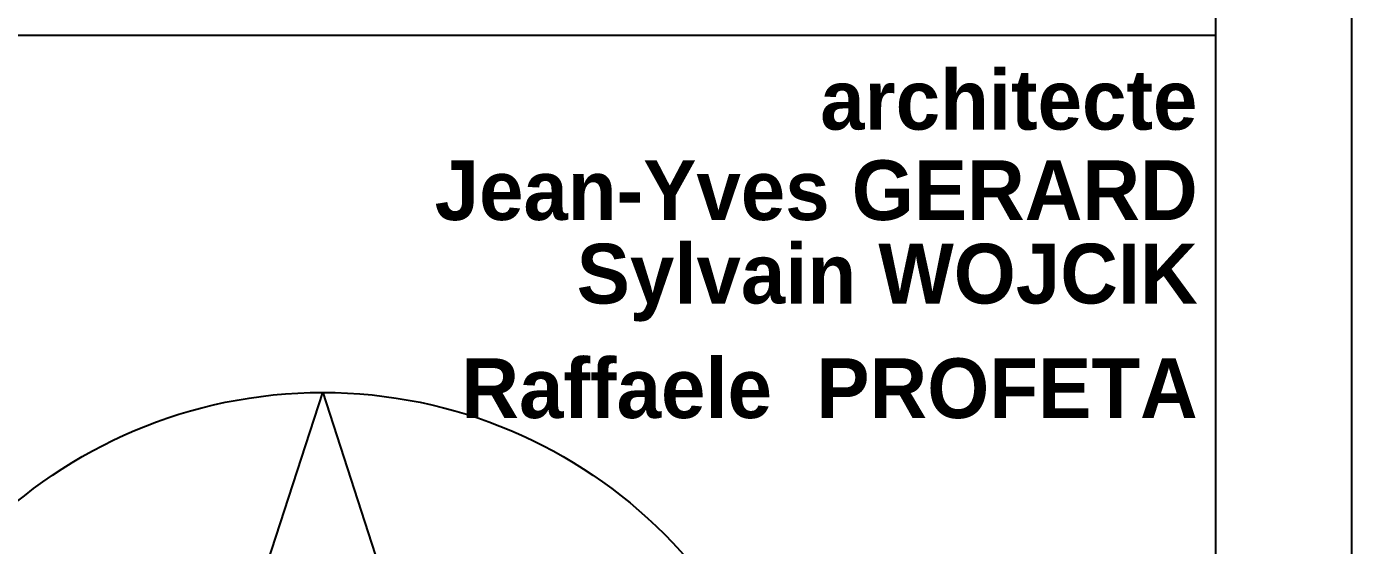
# Model space of a CAD drawing. Header units: millimetres. Extents: x -44462 to 306987, y -116160 to 12874.
# Drawn here: x -11217 to -11017.2, y -56572.4 to -56494.3 of the extents above; entities that cross this region are included whole.
import ezdxf

# ---------------------------------------------------------------- set-up
doc = ezdxf.new("R2010")
doc.units = ezdxf.units.MM
for name, color, linetype in [('AVP_TEXTES', 7, 'Continuous'), ('chassis fen.portes', 1, 'Continuous'), ('Layer1', 1, 'Continuous')]:
    doc.layers.add(name, color=color, linetype=linetype)
doc.styles.add('CENTURY GOTHIC', font='GOTHIC.TTF')
doc.styles.add('wide latin', font='', dxfattribs={"height": 10})
doc.styles.get('wide latin').set_extended_font_data('Wide Latin')

# ---------------------------------------------------------------- blocks, each defined once
blk = doc.blocks.new('PETIT CARTOUCHE_HOR')
at = {"color": 1}
for p, q in [((-2100, 1485), (-2100, 10)), ((0, 1485), (0, 0)), ((-20.52, 412.47), (-20.52, 18))]:
    blk.add_line(p, q, dxfattribs=at)
at = {"color": 254}
for p, q in [((-197.95, 226.9), (-155.12, 358.71)), ((-155.12, 358.71), (-112.3, 226.9))]:
    blk.add_line(p, q, dxfattribs=at)
at = {"layer": 'AVP_TEXTES', "color": 2, "linetype": 'Continuous'}
blk.add_line((-20.52, 412.47), (-223.46, 412.47), dxfattribs=at)
at = {"layer": 'chassis fen.portes', "color": 2, "linetype": 'Continuous'}
blk.add_line((-20.52, 1465.65), (-20.52, 412.47), dxfattribs=at)
at = {"layer": 'chassis fen.portes', "color": 1, "linetype": 'Continuous'}
blk.add_line((-2100, 1420), (-2100, 0), dxfattribs=at)
at = {"layer": 'Layer1', "color": 254}
blk.add_circle((-155.12, 285.85), 72.86, dxfattribs=at)
at = {"style": 'CENTURY GOTHIC'}
for tag, p, height in [('DATE', (-210.16, 171.36), 20), ('DOSSIERN°', (-210.16, 111.51), 20), ('COMMENTAIRE', (-210.16, 95.35), 12), ('COMMENTAIRESUITE', (-210.16, 79.7), 12), ('FEUILLEN°', (-221.99, 32.69), 20), ('TOTALFEUILLES', (-181.65, 32.69), 20), ('ÉCH.', (-103.23, 32.69), 12)]:
    blk.add_attdef(tag, p, '', height=height, dxfattribs=at)
at = {"layer": 'AVP_TEXTES', "color": 2, "linetype": 'Continuous', "char_height": 9, "width": 186.3813, "attachment_point": 6, "style": 'wide latin'}
for s, insert in [('{\\fCentury Gothic|b1|i0|c0|p34;architecte}', (-23.24, 402.72)), ('{\\fCentury Gothic|b1|i0|c0|p34;Jean-Yves GERARD}', (-23.19, 389.11)), ('{\\fCentury Gothic|b1|i0|c0|p34;Sylvain WOJCIK}', (-23.19, 375.25)), ('{\\fCentury Gothic|b1|i0|c0|p34;Raffaele  PROFETA}', (-23.19, 359.29))]:
    blk.add_mtext(s, dxfattribs=dict(at, insert=insert))

msp = doc.modelspace()

# ---------------------------------------------------------------- block references
at = {"color": 1}
for p in [(-11017.24, -56908.1), (-8917.24, -56908.1)]:
    msp.add_blockref('PETIT CARTOUCHE_HOR', p, dxfattribs=at)

doc.saveas('drawing.dxf')
